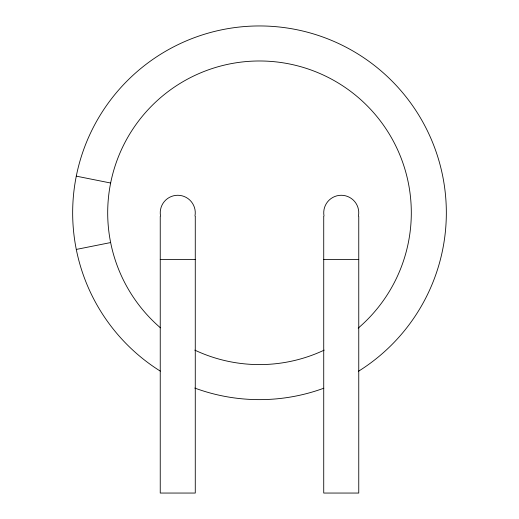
<?xml version="1.0" encoding="UTF-8"?>
<svg xmlns="http://www.w3.org/2000/svg" width="519" height="519" viewBox="0 0 519 519"><rect width="100%" height="100%" fill="white"/><g stroke="black" fill="none" stroke-linecap="round" stroke-linejoin="round"><path stroke-width="0.78" d="M76.287 249.431L110.638 242.561M160.241 259.5L195.274 259.5M323.726 259.5L358.759 259.5M76.287 176.149L110.638 183.019M358.759 216.345L358.759 493.05L323.726 493.05L323.726 216.345M195.274 216.345L195.274 493.05L160.241 493.05L160.241 216.345M160.533 215.975A17.516 17.516 0 0 1 177.758 195.274A17.516 17.516 0 0 1 194.982 215.975M324.018 215.975A17.516 17.516 0 0 1 341.243 195.274A17.516 17.516 0 0 1 358.467 215.975M160.442 327.826A151.808 151.808 0 0 1 149.634 108.03A151.808 151.808 0 0 1 369.697 108.374A151.808 151.808 0 0 1 358.201 328.131M324.2 350.117A151.808 151.808 0 0 1 194.794 350.117M160.287 371.111A186.84 186.84 0 0 1 117.91 90.883A186.84 186.84 0 0 1 401.33 91.162A186.84 186.84 0 0 1 358.402 371.306M323.804 388.218A186.84 186.84 0 0 1 194.761 388.056"/></g></svg>
